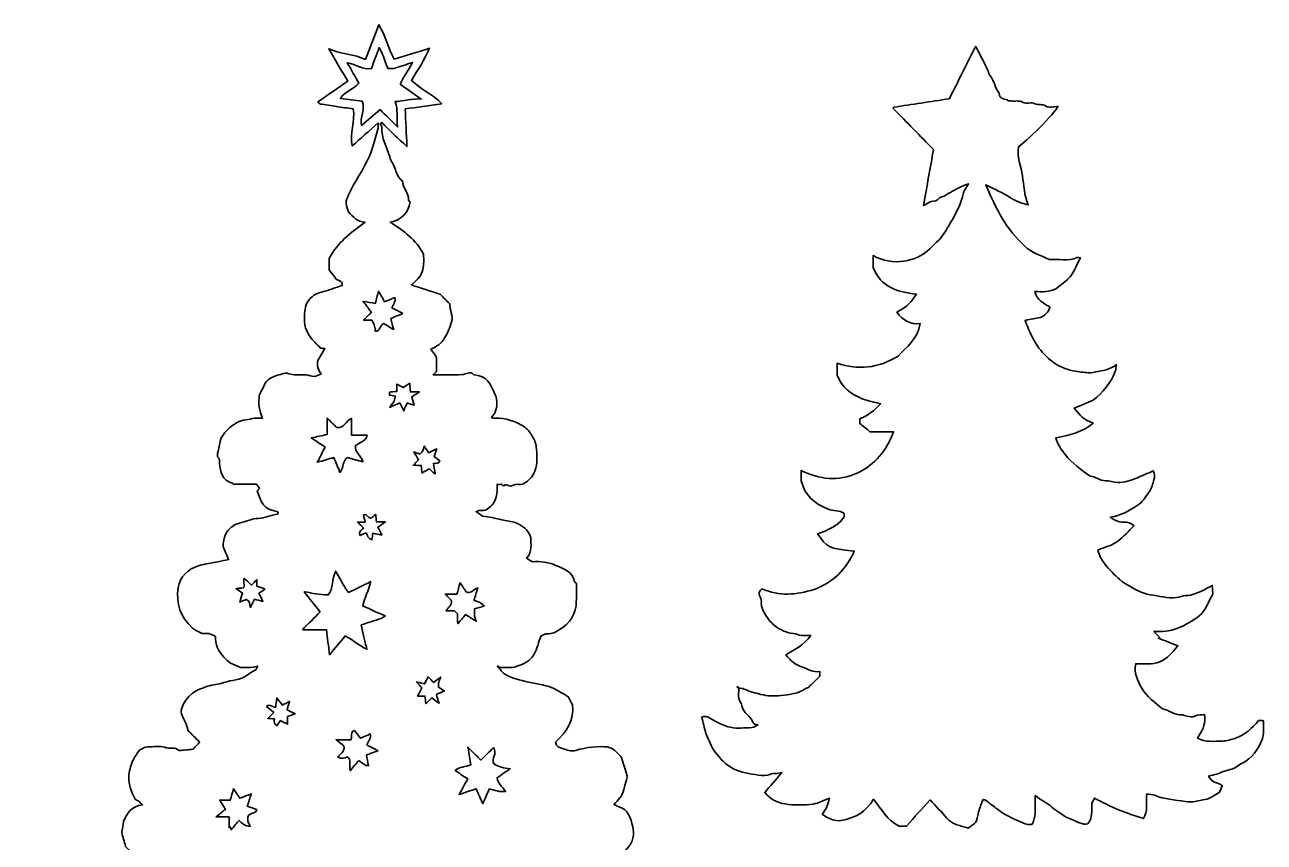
# Model space of a CAD drawing. Header units: inches. Extents: x 141 to 426, y -276 to -87.
# Drawn here: x 239.2 to 425.9, y -210.5 to -87.4 of the extents above; entities that cross this region are included whole.
import ezdxf

# ---------------------------------------------------------------- set-up
doc = ezdxf.new("R2010")
doc.units = ezdxf.units.IN
doc.header["$MEASUREMENT"] = 0
doc.layers.add('Layer 1', color=7, linetype='Continuous')

msp = doc.modelspace()

# ---------------------------------------------------------------- linework, layer by layer
at = {"layer": 'Layer 1', "color": 179, "lineweight": 35, "true_color": 0x1c1c1b}
for points, knots in [([(310.61, -184.22), (311.47, -185.61), (312.89, -185.78), (314.15, -186.17), (315.47, -186.57), (316.87, -186.68), (318.19, -187.08), (319.02, -187.32), (319.76, -187.86), (320.54, -188.27), (320.69, -188.35), (320.84, -188.44), (321.09, -188.59), (321.25, -188.9), (321.47, -189.33), (321.73, -189.84), (322, -192.16), (320.85, -193.94), (319.17, -195.43), (319.2, -196.18), (319.86, -196.27), (320.24, -196.39), (320.86, -196.58), (321.49, -196.9), (322.22, -196.67), (323.76, -196.21), (325.74, -196), (326.98, -196.16), (327.35, -196.21), (327.74, -196.42), (328.05, -196.65), (328.42, -196.93), (328.73, -197.31), (329.05, -197.63), (329.33, -198.48), (329.6, -199.32), (329.87, -200.15), (330.04, -200.69), (329.91, -200.66), (329.46, -202.58), (329.23, -203.59), (328.6, -204.15), (327.99, -204.83), (328.19, -204.93), (328.38, -205.07), (328.59, -205.12), (330.16, -205.51), (330.49, -206.91), (330.79, -208.14), (331.07, -209.28), (330.86, -210.51), (329.98, -211.46), (329.26, -212.25), (328.41, -212.89), (327.39, -213.19), (326.88, -213.34), (326.39, -213.58), (325.8, -213.52), (325.38, -213.48), (324.93, -213.79), (324.5, -213.75), (323.53, -213.66), (322.56, -213.45), (321.64, -213.3), (321.49, -214.02), (321.32, -214.82), (321.15, -215.63), (319.82, -217.21), (318.19, -217.94), (316.09, -217.18), (316.37, -218.36), (317.33, -218.69), (318.31, -219.18), (319.87, -219.18), (321.57, -219.16), (323.27, -219.18), (324.52, -219.2), (325.78, -219), (327.01, -219.53), (328.42, -220.46), (328.88, -221.83), (328.44, -223.69), (327.93, -225), (327.37, -226.55), (325.65, -227.3), (327.01, -227.71), (328.21, -227.16), (329.39, -226.83), (330.26, -226.58), (331.07, -226.19), (332.01, -226.27), (332.15, -226.29), (332.31, -226.1), (332.46, -226), (332.99, -226.2), (333.53, -226.39), (334.11, -226.6), (334.19, -226.75), (334.25, -226.98), (334.39, -227.13), (334.91, -227.69), (335.07, -228.38), (335.1, -229.11), (335.12, -229.63), (335.1, -230.15), (335.1, -230.67), (335.1, -231.19), (335.14, -231.72), (335.09, -232.24), (335.04, -232.67), (334.89, -233.1), (334.74, -233.67), (336.29, -233.45), (337.39, -234.1), (338.22, -235.31), (338.27, -236.13), (338.82, -236.94), (338.57, -237.86), (338.96, -238.55), (338.81, -239.24), (338.64, -239.97), (338.3, -241.38), (337.89, -242.69), (336.84, -243.79), (335.83, -244.86), (334.52, -245.28), (333.28, -245.88), (331.85, -245.74), (330.44, -246.71), (328.97, -245.94), (328.59, -245.75), (328.03, -245.91), (327.67, -245.91), (327.39, -245.77), (327.2, -245.67), (326.93, -245.54), (326.87, -246.09), (326.88, -246.55), (326.76, -246.98), (326.66, -247.35), (326.41, -247.68), (326.21, -248.07), (327.38, -247.88), (328.47, -247.7), (329.38, -247.55), (329.82, -247.81), (330.1, -247.95), (330.35, -248.13), (331.51, -248.98), (331.84, -250.24), (331.97, -251.58), (332.01, -252.05), (332.02, -252.53), (331.96, -253), (331.91, -253.43), (331.76, -253.86), (331.63, -254.38), (331.95, -254.38), (332.25, -254.47), (332.45, -254.36), (333.92, -253.59), (335.45, -253.11), (337.21, -253.35), (339.7, -254.77), (340.67, -257.33), (339.92, -260.85), (339.64, -261.13), (339.32, -261.46), (338.97, -261.82), (339.35, -262.39), (340.09, -261.83), (340.35, -262.39), (341.6, -262.51), (342.55, -263.3), (343.55, -263.93), (344.67, -264.63), (345.12, -265.91), (345.31, -267.15), (345.61, -269.04), (344.76, -270.62), (343.72, -272.17), (342.85, -273.48), (341.54, -274.11), (340.33, -274.93), (339.68, -275.38), (338.85, -274.91), (338.28, -275.48), (337.56, -275.38), (336.78, -275.75), (336.11, -275.22), (334.63, -275.19), (333.49, -274.42), (332.41, -273.54), (331.42, -274.25), (330.43, -274.96), (329.19, -275.31), (327.62, -275.76), (325.38, -275.79), (323.92, -275.58), (322.36, -275.37), (320.94, -274.75), (319.41, -274.29), (318.49, -275.25), (317.33, -275.8), (316.08, -276.16), (315.78, -276.25), (315.46, -276.32), (315.15, -276.33), (314.06, -276.35), (312.97, -276.36), (311.88, -276.33), (309.86, -276.28), (308.08, -275.52), (306.35, -274.31), (305.69, -274.98), (304.79, -275.33), (303.84, -275.6), (303.59, -275.67), (303.32, -275.75), (303.06, -275.76), (302.26, -275.78), (301.45, -275.72), (300.65, -275.78), (299.94, -275.83), (299.23, -275.74), (298.64, -275.45), (297.7, -274.99), (296.93, -275.22), (296.09, -275.66), (295.3, -276.07), (294.45, -276.4), (293.53, -276.33), (292.53, -276.25), (291.54, -276.37), (290.5, -276.12), (289.46, -275.87), (288.65, -275.31), (287.64, -274.91), (286.15, -275.58), (284.52, -275.79), (282.82, -275.8), (281.11, -275.81), (279.66, -275.24), (278.32, -274.36), (277.33, -274.89), (276.38, -275.46), (275.37, -275.89), (274.77, -276.15), (274.08, -276.27), (273.42, -276.32), (272.48, -276.39), (271.53, -276.31), (270.58, -276.34), (268.38, -276.41), (266.56, -275.55), (264.98, -274.08), (264.42, -274.81), (263.55, -274.94), (262.75, -275.19), (261.14, -275.69), (258.69, -276.04), (257.31, -275.73), (256.33, -275.51), (255.32, -275.39), (254.37, -274.95), (253.58, -274.59), (253.07, -273.97), (252.39, -273.43), (249.82, -275.67), (246.99, -276.12), (243.93, -274.62), (243.33, -274.33), (242.75, -273.94), (242.28, -273.48), (241.79, -273.01), (241.28, -272.56), (240.9, -271.94), (240.56, -271.38), (240.18, -270.82), (239.84, -270.24), (239.48, -269.63), (239.56, -268.94), (239.39, -268.29), (239.24, -267.69), (239.51, -266.99), (239.6, -266.23), (241.08, -263.18), (243.29, -262.56), (245.84, -262), (244.9, -261.22), (244.79, -260.07), (244.43, -258.99), (244.5, -258.72), (244.66, -258.38), (244.66, -258.04), (244.66, -256.52), (245.48, -255.33), (246.28, -254.16), (246.55, -253.77), (247.17, -253.61), (247.61, -253.36), (249.31, -253.03), (250.8, -253.75), (252.33, -254.27), (252.57, -254.35), (252.82, -254.41), (253.15, -254.5), (253.06, -254.17), (252.93, -253.95), (252.93, -253.72), (252.91, -252.77), (252.91, -251.82), (252.92, -250.87), (252.93, -250.14), (253.27, -249.5), (253.56, -248.86), (253.69, -248.57), (254.09, -248.39), (254.4, -248.19), (254.69, -248), (255.01, -247.85), (255.43, -247.62), (256.43, -247.49), (257.48, -247.95), (258.72, -248.1), (258.47, -247.73), (258.28, -247.45), (258.04, -247.1), (258.04, -246.72), (258.04, -246.25), (258.04, -245.6), (257.85, -245.73), (257.74, -245.88), (257.64, -245.87), (256.29, -245.78), (254.99, -246.4), (253.65, -246.19), (252.68, -246.03), (251.67, -245.92), (250.78, -245.57), (249.8, -245.18), (248.81, -244.66), (248.05, -243.96), (247.21, -243.19), (246.66, -242.16), (246.34, -240.99), (245.98, -239.64), (245.98, -238.28), (246.15, -236.98), (246.33, -235.7), (246.61, -234.25), (248.18, -233.68), (248.78, -233.68), (249.38, -233.68), (250.13, -233.68), (249.99, -233.5), (249.88, -233.42), (249.87, -233.33), (249.73, -232.15), (249.28, -230.98), (249.53, -229.79), (249.78, -228.53), (249.69, -227.08), (251.23, -226.29), (251.2, -226.29), (251.35, -226.33), (251.48, -226.28), (252.85, -225.77), (254.03, -226.51), (255.29, -226.8), (256.46, -227.07), (257.57, -227.74), (258.84, -227.34), (257.57, -226.48), (256.75, -224.94), (256.31, -223.33), (256.11, -222.61), (256.05, -221.99), (256.31, -221.28), (256.59, -220.52), (256.96, -219.91), (257.74, -219.61), (257.98, -219.52), (258.21, -219.38), (258.59, -219.18), (260.84, -219.18), (263.25, -219.16), (265.66, -219.19), (266.72, -219.2), (267.54, -218.66), (268.34, -218.1), (268.57, -217.93), (268.66, -217.58), (268.84, -217.28), (268.45, -217.17), (268.1, -217.16), (267.67, -217.34), (266.72, -217.72), (265.86, -217.31), (264.97, -216.92), (264.13, -216.56), (263.72, -215.91), (263.45, -215.13), (263.26, -214.54), (263.18, -213.91), (263.03, -213.23), (262.05, -213.44), (260.98, -213.98), (259.97, -213.72), (258.99, -213.48), (257.97, -213.57), (257, -212.98), (256.07, -212.41), (255.1, -211.95), (254.42, -211.13), (254.21, -210.38), (254.01, -209.65), (253.85, -209.08), (253.96, -208.43), (254.04, -207.9), (254.12, -207.39), (254.65, -206.15), (255.32, -205.05), (256.97, -204.88), (256.75, -204.67), (256.62, -204.51), (256.46, -204.38), (256.29, -204.25), (256.09, -204.15), (255.84, -204), (255.31, -203), (254.94, -201.88), (254.89, -200.64), (254.86, -199.78), (255.25, -199.08), (255.48, -198.31), (255.56, -198.04), (256.39, -196.67), (256.65, -196.56), (257.01, -196.41), (257.3, -196.11), (257.76, -196.13), (258.61, -196.18), (259.56, -195.91), (260.29, -196.21), (261.03, -196.53), (261.88, -196.09), (262.5, -196.71), (263.22, -196.64), (263.94, -196.57), (264.58, -196.51), (264.97, -196.08), (265.28, -195.74), (265.56, -195.43), (264.98, -194.85), (264.33, -194.19), (263.85, -193.72), (263.54, -192.29), (262.64, -191.28), (262.78, -190.6), (263.55, -188.18), (265.09, -187.55), (266.75, -187.03), (267.56, -186.78), (268.42, -186.75), (269.22, -186.47), (270.38, -186.05), (271.69, -186.12), (272.73, -185.35), (273.16, -185.03), (273.65, -184.8), (274.08, -184.49), (274.2, -184.41), (274.22, -184.2), (274.31, -183.98), (273.33, -184.37), (272.42, -184.11), (271.72, -184.2), (271.11, -183.93), (270.67, -183.73), (270.23, -183.53), (268.65, -182.45), (267.89, -180.91), (267.96, -179.51), (267.63, -179.36), (267.32, -179.16), (266.98, -179.1), (266.62, -179.03), (266.23, -179.08), (265.93, -179.08), (265.4, -178.79), (264.87, -178.61), (264.49, -178.26), (262.71, -176.64), (261.98, -174.54), (262.34, -172.21), (262.61, -170.51), (263.81, -169.36), (265.48, -168.86), (266.42, -168.58), (267.41, -168.47), (268.37, -168.28), (268.89, -168.17), (269.41, -168.05), (269.93, -167.94), (269.65, -167.28), (269.37, -166.65), (269.14, -166.01), (269.03, -165.71), (269.18, -164.86), (269.42, -164.28), (269.64, -163.76), (269.98, -163.38), (270.47, -163), (271.28, -162.38), (272.21, -162.35), (273.07, -162.02), (273.96, -161.68), (274.94, -161.83), (275.83, -161.47), (276.31, -161.27), (276.85, -161.21), (277.36, -161.09), (277.36, -160.95), (277.37, -160.86), (277.38, -160.77), (275.64, -160.28), (275.2, -160.45), (274.25, -157.62), (274.35, -157.51), (274.44, -157.41), (274.59, -157.25), (274.44, -157.04), (274.29, -156.82), (274.15, -156.62), (272.97, -156.62), (271.84, -156.62), (270.67, -156.62), (270.62, -156.56), (270.57, -156.45), (270.49, -156.43), (268.95, -156.01), (268.7, -154.76), (268.56, -153.44), (268.53, -153.12), (268.66, -152.79), (268.33, -152.52), (268.23, -152.44), (268.23, -152.15), (268.28, -151.99), (268.6, -151.03), (268.5, -149.9), (269.16, -149.1), (269.74, -148.39), (270.46, -147.72), (271.25, -147.31), (272.01, -146.91), (272.96, -146.84), (273.83, -146.68), (274.19, -146.61), (274.58, -146.67), (275.02, -146.67), (274.86, -146.09), (274.63, -145.54), (274.55, -144.96), (274.47, -144.36), (274.53, -143.73), (274.53, -143.23), (274.79, -142.71), (275.05, -142.29), (275.22, -141.84), (275.63, -140.79), (276.55, -140.42), (277.49, -140.16), (277.83, -140.06), (278.17, -139.91), (278.5, -139.87), (278.83, -139.83), (279.18, -140.09), (279.52, -140.11), (280.23, -140.16), (280.94, -140.09), (281.65, -140.14), (282.04, -140.16), (282.43, -140.4), (282.81, -140.39), (283.14, -140.38), (283.47, -140.16), (283.88, -140), (283.38, -139.43), (283.24, -138.72), (283.38, -137.96), (283.72, -137.38), (284.06, -136.81), (284.43, -136.19), (284.27, -136.17), (284.05, -136.15), (283.75, -136.12), (283.24, -135.5), (282.55, -134.99), (282.07, -134.21), (281.62, -133.48), (281.34, -132.77), (281.36, -131.94), (281.38, -131.03), (281.3, -130.16), (281.78, -129.27), (282.31, -128.27), (283.15, -127.87), (284.09, -127.64), (285.12, -127.38), (286.08, -126.99), (287.04, -126.67), (287.1, -125.84), (286.28, -126.02), (286.02, -125.6), (285.76, -125.18), (285.44, -124.8), (285.09, -124.32), (285.09, -123.85), (285.09, -123.29), (285.09, -122.62), (286.25, -120.31), (288.32, -118.73), (290.5, -117.14), (289.31, -117.18), (288.7, -116.31), (287.99, -115.62), (287.96, -115.54), (287.92, -115.46), (287.9, -115.37), (287.8, -114.89), (287.53, -114.35), (287.65, -113.94), (287.9, -113.11), (288.32, -112.32), (288.75, -111.56), (289.83, -109.69), (291.03, -107.88), (291.66, -105.79), (291.94, -104.86), (292.19, -103.93), (292.44, -102.99), (292.49, -102.78), (292.45, -102.55), (292.45, -102.21), (291.08, -103.43), (289.85, -104.54), (288.56, -105.68), (288.11, -103.82), (289.08, -101.99), (288.68, -100.09), (287.87, -99.98), (287.02, -99.87), (286.17, -99.74), (285.36, -99.63), (284.56, -99.5), (283.72, -99.37), (283.62, -99.29), (283.48, -99.16), (283.35, -99.06), (284.85, -98.04), (286.32, -97.03), (287.89, -95.95), (286.93, -94.32), (285.97, -92.69), (285.01, -91.06), (286.86, -91.88), (288.85, -91.86), (290.55, -92.66), (291.23, -90.91), (291.87, -89.24), (292.57, -87.45), (293.6, -89.12), (293.98, -90.98), (294.85, -92.64), (296.6, -92.1), (298.33, -91.56), (300.19, -90.98), (299.46, -92.72), (298.42, -94.2), (297.49, -95.84), (298.81, -97.16), (300.66, -97.83), (302.03, -99.34), (300.06, -99.62), (298.27, -99.87), (296.53, -100.11), (296.61, -101.95), (296.7, -103.79), (296.79, -105.77), (296.05, -105.1), (295.45, -104.56), (294.86, -104), (294.23, -103.4), (293.63, -102.76), (293, -102.16), (292.92, -102.22), (292.85, -102.29), (292.77, -102.36), (292.85, -102.52), (293.01, -102.69), (293, -102.85), (292.91, -104.48), (293.8, -105.84), (294.2, -107.33), (294.38, -108.02), (294.85, -108.56), (295.07, -109.26), (295.24, -109.84), (295.5, -110.55), (296.11, -110.95), (296.14, -112), (297.15, -112.74), (297.03, -113.85), (297.02, -113.94), (297.2, -114.05), (297.26, -114.11), (296.97, -115.75), (296.08, -116.8), (294.29, -117.16), (296.29, -118.5), (298.15, -119.75), (299.29, -122.01), (299.54, -124.74), (298.89, -125.36), (297.46, -126.59), (298.92, -127.07), (300.32, -127.53), (301.81, -128.02), (302.24, -128.45), (302.74, -128.95), (303.24, -129.45), (303.23, -130.37), (303.79, -131.25), (303.52, -132.17), (303.28, -133.01), (302.91, -133.8), (302.47, -134.58), (301.97, -135.45), (301.28, -135.89), (300.41, -136.26), (300.68, -136.67), (300.95, -137.07), (301.26, -137.53), (301.26, -138.1), (301.26, -138.77), (301.26, -139.61), (301.16, -139.71), (300.97, -139.9), (300.74, -140.13), (302.2, -140.13), (303.65, -140.16), (305.11, -140.11), (305.7, -140.08), (306.28, -139.51), (306.86, -140.13), (308.81, -140.2), (309.46, -141.62), (310.09, -143.13), (310.48, -144.04), (310.4, -144.88), (310.07, -145.74), (309.96, -146.03), (309.74, -146.28), (309.54, -146.6), (309.67, -146.62), (309.84, -146.67), (310, -146.66), (311.68, -146.62), (313.14, -147.12), (314.56, -148.04), (315.16, -148.43), (315.37, -148.99), (315.72, -149.46), (316.1, -149.95), (316.22, -150.68), (316.31, -151.33), (316.41, -151.98), (316.37, -152.65), (316.33, -153.31), (316.26, -154.44), (315.85, -155.42), (314.95, -156.15), (314.71, -156.34), (314.43, -156.53), (314.14, -156.6), (313.83, -156.68), (313.48, -156.58), (313.15, -156.63), (312.9, -156.67), (312.67, -156.88), (312.42, -156.88), (312.14, -156.89), (311.68, -156.62), (311.6, -156.71), (311.26, -157.13), (311.16, -156.51), (310.92, -156.61), (310.8, -156.66), (310.64, -156.62), (310.36, -156.62), (310.36, -157.07), (310.43, -157.55), (310.35, -157.99), (310.14, -159.01), (309.78, -159.9), (308.72, -160.44), (308.22, -160.7), (307.7, -160.38), (307.21, -160.75), (307.55, -160.98), (307.87, -161.2), (308.19, -161.41), (309.17, -161.51), (310.12, -161.74), (311.08, -161.96), (311.77, -162.12), (312.51, -162.17), (313.17, -162.43), (314.14, -162.82), (315.04, -163.35), (315.47, -164.67), (315.41, -165.54), (315.76, -166.72), (314.8, -167.76), (315.12, -167.94), (315.37, -168.09), (315.7, -168.28), (316.89, -168.19), (318.18, -168.37), (319.33, -168.88), (320.41, -169.37), (321.73, -169.76), (322.03, -171.23), (322.05, -171.35), (322.2, -171.44), (322.31, -171.56), (322.31, -172.44), (322.31, -173.34), (322.3, -174.24), (322.3, -175.99), (321.34, -177.65), (319.78, -178.5), (319.2, -178.82), (318.63, -179.19), (317.88, -179.11), (317.61, -179.08), (317.31, -179.3), (317.01, -179.42), (316.55, -180.34), (316.46, -181.39), (315.87, -182.34), (315.3, -183.25), (314.5, -183.54), (313.66, -183.92), (312.69, -184.37), (311.66, -184.15), (310.61, -184.22), (310.64, -184.21), (310.66, -184.2), (310.68, -184.18), (310.61, -184.1), (310.54, -184.02), (310.48, -183.94), (310.45, -183.97), (310.42, -184), (310.39, -184.03), (310.47, -184.1), (310.54, -184.17), (310.61, -184.22)], [0, 0, 0, 0, 1, 1, 1, 2, 2, 2, 3, 3, 3, 4, 4, 4, 5, 5, 5, 6, 6, 6, 7, 7, 7, 8, 8, 8, 9, 9, 9, 10, 10, 10, 11, 11, 11, 12, 12, 12, 13, 13, 13, 14, 14, 14, 15, 15, 15, 16, 16, 16, 17, 17, 17, 18, 18, 18, 19, 19, 19, 20, 20, 20, 21, 21, 21, 22, 22, 22, 23, 23, 23, 24, 24, 24, 25, 25, 25, 26, 26, 26, 27, 27, 27, 28, 28, 28, 29, 29, 29, 30, 30, 30, 31, 31, 31, 32, 32, 32, 33, 33, 33, 34, 34, 34, 35, 35, 35, 36, 36, 36, 37, 37, 37, 38, 38, 38, 39, 39, 39, 40, 40, 40, 41, 41, 41, 42, 42, 42, 43, 43, 43, 44, 44, 44, 45, 45, 45, 46, 46, 46, 47, 47, 47, 48, 48, 48, 49, 49, 49, 50, 50, 50, 51, 51, 51, 52, 52, 52, 53, 53, 53, 54, 54, 54, 55, 55, 55, 56, 56, 56, 57, 57, 57, 58, 58, 58, 59, 59, 59, 60, 60, 60, 61, 61, 61, 62, 62, 62, 63, 63, 63, 64, 64, 64, 65, 65, 65, 66, 66, 66, 67, 67, 67, 68, 68, 68, 69, 69, 69, 70, 70, 70, 71, 71, 71, 72, 72, 72, 73, 73, 73, 74, 74, 74, 75, 75, 75, 76, 76, 76, 77, 77, 77, 78, 78, 78, 79, 79, 79, 80, 80, 80, 81, 81, 81, 82, 82, 82, 83, 83, 83, 84, 84, 84, 85, 85, 85, 86, 86, 86, 87, 87, 87, 88, 88, 88, 89, 89, 89, 90, 90, 90, 91, 91, 91, 92, 92, 92, 93, 93, 93, 94, 94, 94, 95, 95, 95, 96, 96, 96, 97, 97, 97, 98, 98, 98, 99, 99, 99, 100, 100, 100, 101, 101, 101, 102, 102, 102, 103, 103, 103, 104, 104, 104, 105, 105, 105, 106, 106, 106, 107, 107, 107, 108, 108, 108, 109, 109, 109, 110, 110, 110, 111, 111, 111, 112, 112, 112, 113, 113, 113, 114, 114, 114, 115, 115, 115, 116, 116, 116, 117, 117, 117, 118, 118, 118, 119, 119, 119, 120, 120, 120, 121, 121, 121, 122, 122, 122, 123, 123, 123, 124, 124, 124, 125, 125, 125, 126, 126, 126, 127, 127, 127, 128, 128, 128, 129, 129, 129, 130, 130, 130, 131, 131, 131, 132, 132, 132, 133, 133, 133, 134, 134, 134, 135, 135, 135, 136, 136, 136, 137, 137, 137, 138, 138, 138, 139, 139, 139, 140, 140, 140, 141, 141, 141, 142, 142, 142, 143, 143, 143, 144, 144, 144, 145, 145, 145, 146, 146, 146, 147, 147, 147, 148, 148, 148, 149, 149, 149, 150, 150, 150, 151, 151, 151, 152, 152, 152, 153, 153, 153, 154, 154, 154, 155, 155, 155, 156, 156, 156, 157, 157, 157, 158, 158, 158, 159, 159, 159, 160, 160, 160, 161, 161, 161, 162, 162, 162, 163, 163, 163, 164, 164, 164, 165, 165, 165, 166, 166, 166, 167, 167, 167, 168, 168, 168, 169, 169, 169, 170, 170, 170, 171, 171, 171, 172, 172, 172, 173, 173, 173, 174, 174, 174, 175, 175, 175, 176, 176, 176, 177, 177, 177, 178, 178, 178, 179, 179, 179, 180, 180, 180, 181, 181, 181, 182, 182, 182, 183, 183, 183, 184, 184, 184, 185, 185, 185, 186, 186, 186, 187, 187, 187, 188, 188, 188, 189, 189, 189, 190, 190, 190, 191, 191, 191, 192, 192, 192, 193, 193, 193, 194, 194, 194, 195, 195, 195, 196, 196, 196, 197, 197, 197, 198, 198, 198, 199, 199, 199, 200, 200, 200, 201, 201, 201, 202, 202, 202, 203, 203, 203, 204, 204, 204, 205, 205, 205, 206, 206, 206, 207, 207, 207, 208, 208, 208, 209, 209, 209, 210, 210, 210, 211, 211, 211, 212, 212, 212, 213, 213, 213, 214, 214, 214, 215, 215, 215, 216, 216, 216, 217, 217, 217, 218, 218, 218, 219, 219, 219, 220, 220, 220, 221, 221, 221, 222, 222, 222, 223, 223, 223, 224, 224, 224, 225, 225, 225, 226, 226, 226, 227, 227, 227, 228, 228, 228, 229, 229, 229, 230, 230, 230, 231, 231, 231, 232, 232, 232, 233, 233, 233, 234, 234, 234, 235, 235, 235, 236, 236, 236, 237, 237, 237, 238, 238, 238, 239, 239, 239, 240, 240, 240, 241, 241, 241, 242, 242, 242, 243, 243, 243, 244, 244, 244, 245, 245, 245, 246, 246, 246, 247, 247, 247, 248, 248, 248, 249, 249, 249, 250, 250, 250, 251, 251, 251, 252, 252, 252, 253, 253, 253, 254, 254, 254, 255, 255, 255, 256, 256, 256, 257, 257, 257, 258, 258, 258, 259, 259, 259, 260, 260, 260, 261, 261, 261, 262, 262, 262, 263, 263, 263, 264, 264, 264, 265, 265, 265, 266, 266, 266, 267, 267, 267, 268, 268, 268, 269, 269, 269, 270, 270, 270, 271, 271, 271, 272, 272, 272, 273, 273, 273, 274, 274, 274, 275, 275, 275, 276, 276, 276, 277, 277, 277, 278, 278, 278, 279, 279, 279, 280, 280, 280, 281, 281, 281, 282, 282, 282, 283, 283, 283, 284, 284, 284, 285, 285, 285, 286, 286, 286, 287, 287, 287, 288, 288, 288, 289, 289, 289, 290, 290, 290, 290]), ([(295.78, -96.4), (296.18, -95.3), (297.01, -94.37), (297.62, -93.12), (296.67, -93.43), (295.89, -93.68), (294.88, -94.01), (294.73, -94.01), (294.32, -94.01), (293.91, -94.01), (293.6, -93.19), (293.32, -92.41), (293.01, -91.64), (292.91, -91.39), (292.75, -91.16), (292.59, -90.88), (292.18, -92.01), (291.82, -93), (291.45, -94.03), (290.22, -94.26), (289.15, -93.44), (287.81, -93.15), (288.45, -94.29), (289, -95.27), (289.55, -96.24), (288.77, -97.15), (287.46, -97.44), (286.78, -98.53), (287.93, -98.68), (289.01, -98.82), (290.05, -98.96), (290.58, -100.17), (289.67, -101.36), (289.94, -102.6), (290.91, -101.79), (291.82, -101.03), (292.78, -100.22), (293.59, -101.03), (294.37, -101.81), (295.38, -102.82), (295.15, -101.42), (295.52, -100.3), (295, -99), (296.32, -98.98), (297.45, -98.5), (298.95, -98.62), (297.77, -97.79), (296.82, -97.13), (295.78, -96.4)], [0, 0, 0, 0, 1, 1, 1, 2, 2, 2, 3, 3, 3, 4, 4, 4, 5, 5, 5, 6, 6, 6, 7, 7, 7, 8, 8, 8, 9, 9, 9, 10, 10, 10, 11, 11, 11, 12, 12, 12, 13, 13, 13, 14, 14, 14, 15, 15, 15, 16, 16, 16, 16]), ([(346.76, -187.29), (347.04, -187.34), (347.33, -187.33), (347.57, -187.44), (348.37, -187.84), (349.22, -188.02), (350.09, -188.24), (351.12, -188.5), (352.13, -188.54), (353.11, -188.43), (354.41, -188.28), (355.78, -188.16), (356.91, -187.33), (357.01, -187.26), (357.19, -187.27), (357.27, -187.19), (357.85, -186.63), (358.42, -186.05), (358.99, -185.48), (358.99, -185.29), (358.99, -185.1), (358.99, -184.8), (357.95, -185.01), (357.13, -184.37), (356.2, -184.09), (355.28, -183.8), (354.53, -183.17), (353.87, -182.29), (355.19, -181.51), (356.6, -180.79), (357.61, -179.37), (357.09, -179.37), (356.63, -179.4), (356.17, -179.36), (355.78, -179.32), (355.4, -179.13), (355.01, -179.09), (353.94, -178.99), (353.07, -178.57), (352.21, -177.92), (351.49, -177.38), (351.05, -176.74), (350.64, -176), (350.37, -175.53), (350.12, -175.07), (350.16, -174.49), (350.18, -174.19), (350.18, -173.9), (349.97, -173.57), (349.73, -173.2), (349.79, -172.67), (350.24, -172.34), (352.85, -173.48), (355.48, -173.31), (358.1, -172.43), (360.97, -171.45), (362.91, -169.45), (364.16, -166.68), (360.16, -166.31), (360.06, -166.12), (358.64, -164.06), (359.04, -163.92), (359.42, -163.84), (359.75, -163.67), (360.78, -163.11), (361.91, -162.68), (362.65, -161.53), (362.65, -161.44), (362.65, -161.22), (362.65, -161.03), (361.93, -160.48), (361.02, -160.66), (360.22, -160.35), (358.06, -159.52), (356.76, -158.3), (356.19, -156.24), (356.17, -156.15), (356.15, -156.06), (356.15, -155.97), (356.14, -155.55), (356.14, -155.13), (356.14, -154.56), (358.97, -155.85), (361.72, -156.26), (364.59, -154.93), (367.35, -153.66), (369, -151.49), (370.09, -148.7), (368.86, -148.7), (367.69, -148.7), (366.52, -148.7), (365.99, -148.28), (365.49, -147.88), (364.99, -147.48), (364.99, -147.22), (364.99, -147), (364.99, -146.77), (366.19, -146.28), (367.2, -145.52), (368.11, -144.49), (367.16, -144.24), (366.19, -144.12), (365.33, -143.73), (363.72, -143), (362.23, -142.06), (361.6, -140.19), (361.6, -139.67), (361.6, -139.06), (361.6, -138.4), (364.76, -139.41), (367.75, -139.19), (370.76, -137.31), (371.98, -136.02), (373.73, -134.79), (374.1, -132.43), (372.52, -132.62), (371.46, -131.87), (370.57, -130.73), (372.39, -129.64), (372.6, -129.35), (373.51, -127.99), (370.71, -127.7), (368.19, -126.94), (366.99, -124), (366.99, -123.47), (366.99, -122.87), (366.99, -122.2), (368.49, -122.99), (370.05, -123.27), (371.63, -123.04), (373.1, -122.82), (374.44, -122.21), (375.54, -121.16), (375.88, -120.83), (376.18, -120.46), (376.55, -120.16), (377.5, -119.39), (378.01, -118.33), (378.61, -117.31), (379.47, -115.87), (380.23, -114.39), (380.62, -112.74), (380.71, -112.33), (381.02, -111.96), (381.34, -111.38), (380.73, -111.64), (380.3, -111.79), (379.9, -111.98), (379.47, -112.19), (379.05, -112.44), (378.63, -112.67), (378.2, -112.9), (377.8, -113.27), (377.35, -113.34), (376.81, -113.41), (376.67, -114.06), (376.03, -114.01), (375.63, -113.97), (375.19, -114.37), (374.58, -114.66), (375.11, -111.7), (375.61, -108.93), (376.09, -106.22), (374.05, -104.15), (372.07, -102.12), (370.08, -100.1), (370.06, -100.07), (370.08, -100.01), (370.08, -99.86), (372.85, -99.43), (375.64, -99.01), (378.48, -98.58), (379.75, -96.04), (381.05, -93.46), (382.44, -90.7), (383.13, -92.04), (383.76, -93.16), (384.27, -94.33), (384.39, -94.61), (384.46, -94.9), (384.67, -95.16), (385.29, -95.92), (385.32, -96.99), (386, -97.73), (385.89, -98.8), (386.94, -98.49), (387.4, -98.88), (387.48, -98.95), (387.68, -98.87), (387.81, -98.9), (388.39, -99), (388.96, -98.76), (389.58, -99.12), (390.04, -99.39), (390.85, -99.06), (391.33, -99.32), (391.89, -99.62), (392.48, -99.29), (393.05, -99.69), (393.45, -99.97), (394.21, -99.75), (394.86, -99.75), (394.4, -100.7), (389.83, -105.3), (388.89, -105.8), (388.62, -107.31), (389.28, -108.74), (389.49, -110.2), (389.68, -111.6), (389.76, -113.05), (390.35, -114.56), (389.31, -114.27), (388.42, -114), (387.63, -113.45), (386.54, -112.7), (385.32, -112.23), (383.96, -111.55), (384.74, -113.45), (385.57, -115.05), (386.48, -116.65), (387.37, -118.2), (388.51, -119.46), (389.75, -120.69), (390.82, -121.75), (392.25, -122.18), (393.57, -122.78), (394.95, -122.66), (396.37, -123.06), (397.72, -122.5), (397.84, -122.45), (397.99, -122.51), (398.22, -122.52), (397.98, -123.01), (397.72, -123.45), (397.53, -123.91), (396.94, -125.38), (395.77, -126.33), (394.52, -127.17), (394.1, -127.45), (393.52, -127.53), (393, -127.6), (392.49, -127.67), (391.98, -127.61), (391.35, -127.61), (391.7, -128.92), (392.71, -129.4), (393.64, -129.93), (393.38, -130.74), (392.88, -131.26), (392.16, -131.5), (391.43, -131.64), (390.73, -131.78), (389.89, -131.94), (390.02, -132.29), (390.12, -132.56), (390.23, -132.83), (390.7, -133.98), (391.19, -135.1), (391.96, -136.1), (393.39, -137.97), (395.12, -139.25), (397.53, -139.6), (398.25, -139.71), (398.96, -139.83), (399.69, -139.83), (399.96, -139.83), (400.23, -139.77), (400.49, -139.71), (401.52, -139.45), (402.62, -139.43), (403.64, -138.6), (403.57, -139.01), (403.57, -139.31), (403.47, -139.57), (402.8, -141.37), (401.61, -142.8), (400.15, -143.97), (399.22, -144.36), (398.29, -144.74), (397.27, -145.17), (398.04, -146.13), (398.81, -146.99), (400.15, -147.42), (398.41, -148.83), (396.5, -149.25), (394.51, -149.63), (394.77, -150.6), (395.34, -151.41), (395.93, -152.15), (396.97, -153.46), (398.31, -154.45), (399.7, -155.38), (400.52, -155.41), (401.11, -156.1), (401.98, -156.08), (402.59, -156.07), (403.2, -156.37), (403.85, -156.35), (404.86, -156.32), (405.8, -156.07), (406.71, -155.68), (407.51, -155.33), (408.32, -154.98), (409.19, -154.6), (409.46, -155.02), (409.38, -155.51), (409.28, -155.92), (409.13, -156.55), (408.94, -157.22), (408.58, -157.75), (408.07, -158.51), (407.51, -159.35), (406.77, -159.82), (405.55, -160.57), (404.3, -161.39), (402.71, -161.55), (403.35, -162.07), (403.98, -162.35), (404.72, -162.3), (405.29, -162.26), (405.76, -162.45), (406.28, -162.85), (405.47, -163.68), (404.72, -164.5), (403.79, -165.21), (402.9, -165.91), (401.84, -166.05), (400.85, -166.52), (401.08, -167.5), (401.57, -168.23), (402.15, -168.95), (402.83, -169.81), (403.69, -170.47), (404.46, -171.23), (404.68, -171.44), (404.97, -171.58), (405.25, -171.73), (406.36, -172.34), (407.44, -173.07), (408.74, -173.24), (410.05, -173.41), (411.35, -173.83), (412.68, -173.65), (413.16, -173.59), (413.62, -173.4), (414.13, -173.38), (414.57, -173.36), (415.01, -173.24), (415.43, -173.1), (415.89, -172.95), (416.33, -172.75), (416.76, -172.54), (417.16, -172.35), (417.54, -172.13), (418.06, -171.85), (418.1, -172.4), (418.13, -172.84), (418.15, -173.17), (417.41, -174.31), (417.15, -175.62), (416.1, -176.43), (415.11, -177.2), (414.07, -177.81), (412.89, -178.28), (411.64, -178.78), (410.4, -178.78), (409.29, -178.8), (409.53, -179.04), (409.84, -179.34), (410.14, -179.65), (410.08, -179.7), (410.02, -179.74), (409.97, -179.79), (410.9, -180.15), (411.83, -180.52), (412.89, -180.92), (412.05, -181.94), (411.32, -182.88), (410.17, -183.34), (409.02, -183.81), (407.8, -183.59), (406.55, -183.64), (406.22, -185.03), (406.86, -186.17), (407.46, -187.31), (408.17, -188.66), (409.49, -189.42), (410.56, -190.42), (411.56, -190.6), (412.37, -191.38), (413.46, -191.32), (413.71, -191.31), (413.96, -191.48), (414.22, -191.51), (414.63, -191.56), (415.17, -191.72), (415.44, -191.53), (415.94, -191.17), (416.42, -191.43), (416.89, -191.29), (417.03, -192.7), (416.91, -193.08), (415.85, -194.85), (417.05, -195.48), (418.36, -195.31), (419.62, -195.27), (420.28, -195.25), (420.94, -195.04), (421.57, -194.84), (423.02, -194.37), (424.05, -193.32), (425.04, -192.2), (425.26, -192.2), (425.48, -192.2), (425.71, -192.2), (425.74, -192.28), (425.82, -192.36), (425.81, -192.44), (425.73, -193.3), (425.89, -194.15), (425.56, -195.03), (424.98, -196.6), (424.06, -197.84), (422.6, -198.59), (421.98, -198.91), (421.46, -199.42), (420.74, -199.57), (420.05, -199.72), (419.41, -200.02), (418.74, -200.23), (418.36, -200.35), (417.97, -200.43), (417.52, -200.55), (417.87, -201.5), (418.86, -201.48), (419.59, -201.99), (419.45, -202.31), (419.29, -202.66), (419.13, -203.03), (418.42, -203.4), (417.74, -203.95), (417, -204.06), (416.01, -204.21), (415.02, -204.58), (413.99, -204.39), (412.46, -204.1), (410.86, -204.05), (409.41, -203.44), (408.97, -203.25), (408.63, -203.36), (408.21, -203.22), (408.11, -204.55), (408.4, -205.82), (407.73, -206.95), (405.18, -206.14), (402.67, -205.21), (400.35, -203.85), (400.24, -204.06), (400.12, -204.3), (399.95, -204.61), (399.92, -206.8), (399.92, -206.8), (399.31, -207.75), (398.91, -207.81), (398.55, -207.78), (398.08, -207.57), (397.07, -207.12), (396.01, -206.81), (395.13, -206.1), (394.75, -205.79), (394.28, -205.58), (393.93, -205.24), (393.22, -204.53), (392.26, -204.22), (391.41, -203.47), (391.41, -203.93), (391.41, -204.3), (391.41, -204.66), (391.41, -205.18), (391.45, -205.71), (391.39, -206.22), (391.34, -206.71), (391.16, -207.17), (391.02, -207.73), (390.42, -208), (389.81, -207.73), (389.19, -207.44), (387.98, -206.89), (386.77, -206.36), (385.71, -205.53), (385.14, -205.08), (384.56, -204.65), (383.98, -204.22), (383.88, -204.15), (383.74, -204.12), (383.55, -204.05), (383.32, -204.7), (383.02, -205.3), (382.89, -205.93), (382.54, -207.56), (382.57, -207.57), (381.3, -208.37), (380.15, -208.03), (378.94, -207.85), (378.08, -206.86), (377.29, -205.95), (376.45, -205.09), (375.57, -204.13), (374.4, -205.43), (373.2, -206.76), (372.01, -208.07), (371.58, -208.07), (371.21, -208.07), (370.92, -208.07), (369.14, -207.19), (368.25, -205.55), (367.06, -204.04), (365.96, -205.94), (364.24, -206.88), (362.19, -207.22), (361.25, -207.38), (360.31, -207.01), (359.33, -206.29), (359.57, -205.93), (359.84, -205.58), (360.02, -205.19), (360.2, -204.8), (360.28, -204.36), (360.43, -203.87), (359.56, -204.14), (358.85, -204.62), (357.96, -204.76), (356.73, -204.94), (355.03, -204.93), (353.75, -204.74), (352.49, -204.56), (351.55, -204), (350.67, -203.03), (351.46, -202.11), (352.24, -201.19), (353.27, -199.99), (352.48, -200.26), (352.04, -200.04), (351.5, -200.29), (351, -200.53), (350.3, -200.47), (349.71, -200.39), (348.43, -200.23), (347.14, -199.99), (345.98, -199.44), (344.85, -198.91), (343.97, -197.92), (343.2, -196.94), (342.63, -196.19), (342.34, -195.22), (341.92, -194.35), (341.86, -194.23), (341.76, -194.13), (341.82, -194.21), (341.58, -193.24), (341.4, -192.47), (341.2, -191.66), (341.58, -191.49), (342.02, -191.57), (342.49, -191.87), (342.96, -192.18), (343.48, -192.43), (344, -192.67), (345, -193.14), (346.03, -193.41), (347.15, -193.31), (347.96, -193.24), (348.82, -193.46), (349.66, -192.85), (349.44, -192.8), (349.29, -192.79), (349.17, -192.72), (349.05, -192.65), (348.92, -192.54), (348.88, -192.42), (348.53, -191.47), (347.43, -191.03), (347.24, -189.96), (347.18, -189.59), (346.84, -189.26), (346.78, -188.88), (346.7, -188.38), (346.76, -187.85), (346.76, -187.29)], [0, 0, 0, 0, 1, 1, 1, 2, 2, 2, 3, 3, 3, 4, 4, 4, 5, 5, 5, 6, 6, 6, 7, 7, 7, 8, 8, 8, 9, 9, 9, 10, 10, 10, 11, 11, 11, 12, 12, 12, 13, 13, 13, 14, 14, 14, 15, 15, 15, 16, 16, 16, 17, 17, 17, 18, 18, 18, 19, 19, 19, 20, 20, 20, 21, 21, 21, 22, 22, 22, 23, 23, 23, 24, 24, 24, 25, 25, 25, 26, 26, 26, 27, 27, 27, 28, 28, 28, 29, 29, 29, 30, 30, 30, 31, 31, 31, 32, 32, 32, 33, 33, 33, 34, 34, 34, 35, 35, 35, 36, 36, 36, 37, 37, 37, 38, 38, 38, 39, 39, 39, 40, 40, 40, 41, 41, 41, 42, 42, 42, 43, 43, 43, 44, 44, 44, 45, 45, 45, 46, 46, 46, 47, 47, 47, 48, 48, 48, 49, 49, 49, 50, 50, 50, 51, 51, 51, 52, 52, 52, 53, 53, 53, 54, 54, 54, 55, 55, 55, 56, 56, 56, 57, 57, 57, 58, 58, 58, 59, 59, 59, 60, 60, 60, 61, 61, 61, 62, 62, 62, 63, 63, 63, 64, 64, 64, 65, 65, 65, 66, 66, 66, 67, 67, 67, 68, 68, 68, 69, 69, 69, 70, 70, 70, 71, 71, 71, 72, 72, 72, 73, 73, 73, 74, 74, 74, 75, 75, 75, 76, 76, 76, 77, 77, 77, 78, 78, 78, 79, 79, 79, 80, 80, 80, 81, 81, 81, 82, 82, 82, 83, 83, 83, 84, 84, 84, 85, 85, 85, 86, 86, 86, 87, 87, 87, 88, 88, 88, 89, 89, 89, 90, 90, 90, 91, 91, 91, 92, 92, 92, 93, 93, 93, 94, 94, 94, 95, 95, 95, 96, 96, 96, 97, 97, 97, 98, 98, 98, 99, 99, 99, 100, 100, 100, 101, 101, 101, 102, 102, 102, 103, 103, 103, 104, 104, 104, 105, 105, 105, 106, 106, 106, 107, 107, 107, 108, 108, 108, 109, 109, 109, 110, 110, 110, 111, 111, 111, 112, 112, 112, 113, 113, 113, 114, 114, 114, 115, 115, 115, 116, 116, 116, 117, 117, 117, 118, 118, 118, 119, 119, 119, 120, 120, 120, 121, 121, 121, 122, 122, 122, 123, 123, 123, 124, 124, 124, 125, 125, 125, 126, 126, 126, 127, 127, 127, 128, 128, 128, 129, 129, 129, 130, 130, 130, 131, 131, 131, 132, 132, 132, 133, 133, 133, 134, 134, 134, 135, 135, 135, 136, 136, 136, 137, 137, 137, 138, 138, 138, 139, 139, 139, 140, 140, 140, 141, 141, 141, 142, 142, 142, 143, 143, 143, 144, 144, 144, 145, 145, 145, 146, 146, 146, 147, 147, 147, 148, 148, 148, 149, 149, 149, 150, 150, 150, 151, 151, 151, 152, 152, 152, 153, 153, 153, 154, 154, 154, 155, 155, 155, 156, 156, 156, 157, 157, 157, 158, 158, 158, 159, 159, 159, 160, 160, 160, 161, 161, 161, 162, 162, 162, 163, 163, 163, 164, 164, 164, 165, 165, 165, 166, 166, 166, 167, 167, 167, 168, 168, 168, 169, 169, 169, 170, 170, 170, 171, 171, 171, 172, 172, 172, 173, 173, 173, 174, 174, 174, 175, 175, 175, 176, 176, 176, 177, 177, 177, 178, 178, 178, 179, 179, 179, 180, 180, 180, 181, 181, 181, 182, 182, 182, 183, 183, 183, 184, 184, 184, 185, 185, 185, 186, 186, 186, 187, 187, 187, 188, 188, 188, 189, 189, 189, 190, 190, 190, 191, 191, 191, 192, 192, 192, 193, 193, 193, 194, 194, 194, 195, 195, 195, 196, 196, 196, 196]), ([(296.16, -130.89), (295.58, -130.59), (295.02, -130.32), (294.53, -130.07), (294.69, -129.5), (295.19, -129.12), (294.94, -128.51), (294.69, -128.62), (294.46, -128.72), (294.23, -128.82), (293.99, -128.92), (293.74, -129.01), (293.42, -129.14), (293.12, -128.6), (292.84, -128.12), (292.51, -127.55), (292.34, -128.18), (292.2, -128.73), (292.03, -129.38), (291.44, -129.29), (290.84, -129.19), (290.19, -129.08), (290.58, -129.61), (290.95, -130.1), (291.43, -130.75), (291.06, -131.11), (290.68, -131.49), (290.27, -131.9), (290.68, -131.9), (291.13, -131.9), (291.52, -131.9), (291.87, -132.53), (292.05, -133.17), (292.01, -133.59), (292.81, -133.63), (292.64, -132.64), (293.31, -132.42), (293.72, -132.67), (294.19, -132.96), (294.8, -133.34), (294.64, -132.73), (294.52, -132.26), (294.37, -131.68), (294.97, -131.41), (295.56, -131.15), (296.16, -130.89)], [0, 0, 0, 0, 1, 1, 1, 2, 2, 2, 3, 3, 3, 4, 4, 4, 5, 5, 5, 6, 6, 6, 7, 7, 7, 8, 8, 8, 9, 9, 9, 10, 10, 10, 11, 11, 11, 12, 12, 12, 13, 13, 13, 14, 14, 14, 15, 15, 15, 15]), ([(297.23, -141.39), (296.82, -141.68), (296.54, -141.88), (296.29, -142.06), (295.99, -141.91), (295.69, -141.75), (295.29, -141.54), (295.29, -141.94), (295.29, -142.29), (295.29, -142.63), (294.84, -142.68), (294.49, -142.71), (294.15, -142.75), (294.16, -142.94), (294.16, -143.03), (294.17, -143.18), (294.42, -143.22), (294.68, -143.27), (295.03, -143.33), (294.98, -143.59), (294.97, -143.86), (294.87, -144.08), (294.75, -144.34), (294.55, -144.56), (294.21, -145.04), (294.91, -144.72), (295.32, -144.54), (295.71, -144.36), (295.92, -144.79), (296.1, -145.15), (296.3, -145.56), (296.51, -145.09), (296.67, -144.74), (296.84, -144.37), (297.17, -144.48), (297.48, -144.58), (297.9, -144.72), (297.73, -144.18), (297.62, -143.81), (297.51, -143.45), (297.85, -143.23), (298.14, -143.05), (298.68, -142.71), (298.05, -142.71), (297.7, -142.71), (297.32, -142.71), (297.29, -142.26), (297.26, -141.91), (297.23, -141.39)], [0, 0, 0, 0, 1, 1, 1, 2, 2, 2, 3, 3, 3, 4, 4, 4, 5, 5, 5, 6, 6, 6, 7, 7, 7, 8, 8, 8, 9, 9, 9, 10, 10, 10, 11, 11, 11, 12, 12, 12, 13, 13, 13, 14, 14, 14, 15, 15, 15, 16, 16, 16, 16]), ([(288.42, -149.23), (288.42, -148.29), (288.42, -147.5), (288.42, -146.69), (287.6, -147.04), (287.39, -148.23), (286.2, -148.06), (285.78, -147.64), (285.32, -147.18), (284.78, -146.65), (284.78, -147.51), (284.78, -148.34), (284.78, -149.12), (283.95, -149.3), (283.22, -149.46), (282.39, -149.64), (283.16, -150.15), (283.83, -150.59), (284.46, -151.01), (284.09, -151.74), (283.74, -152.43), (283.29, -153.31), (284.23, -153.04), (285.01, -152.81), (285.78, -152.59), (286.1, -153.36), (286.37, -154.03), (286.7, -154.83), (287.3, -154.06), (287.07, -153.08), (287.85, -152.6), (288.6, -152.81), (289.35, -153.01), (290.15, -153.23), (289.92, -152.26), (288.89, -151.79), (289.04, -150.8), (289.55, -150.48), (290.05, -150.19), (290.52, -149.86), (290.65, -149.75), (290.69, -149.51), (290.81, -149.23), (289.96, -149.23), (289.26, -149.23), (288.42, -149.23)], [0, 0, 0, 0, 1, 1, 1, 2, 2, 2, 3, 3, 3, 4, 4, 4, 5, 5, 5, 6, 6, 6, 7, 7, 7, 8, 8, 8, 9, 9, 9, 10, 10, 10, 11, 11, 11, 12, 12, 12, 13, 13, 13, 14, 14, 14, 15, 15, 15, 15]), ([(300.18, -154.29), (300.41, -154.5), (300.63, -154.7), (301.04, -155.06), (300.94, -154.39), (300.88, -153.94), (300.81, -153.46), (301.27, -153.58), (301.61, -153.45), (301.76, -153.1), (301.44, -152.86), (301.18, -152.65), (300.91, -152.44), (301.05, -151.99), (301.15, -151.63), (301.27, -151.26), (300.8, -151.5), (300.42, -151.7), (300.06, -151.88), (299.8, -151.49), (299.62, -151.21), (299.4, -150.86), (299.23, -151.6), (299.23, -151.6), (298.74, -152.07), (298.47, -151.97), (298.21, -151.86), (297.85, -151.72), (298.13, -152.23), (298.33, -152.6), (298.52, -152.94), (298.23, -153.25), (298.04, -153.46), (297.78, -153.74), (298.29, -153.77), (298.6, -153.79), (298.95, -153.81), (298.98, -154.2), (299.01, -154.56), (299.04, -154.92), (299.45, -154.69), (299.8, -154.5), (300.18, -154.29)], [0, 0, 0, 0, 1, 1, 1, 2, 2, 2, 3, 3, 3, 4, 4, 4, 5, 5, 5, 6, 6, 6, 7, 7, 7, 8, 8, 8, 9, 9, 9, 10, 10, 10, 11, 11, 11, 12, 12, 12, 13, 13, 13, 14, 14, 14, 14]), ([(290.23, -163.18), (290.01, -163.62), (289.39, -163.73), (289.73, -164.35), (290.03, -164.21), (290.3, -164.09), (290.63, -163.94), (290.78, -164.21), (290.88, -164.46), (291.03, -164.67), (291.12, -164.79), (291.3, -164.84), (291.51, -164.96), (291.57, -164.59), (291.61, -164.33), (291.66, -163.99), (292.13, -164.08), (292.56, -164.17), (293, -164.26), (292.77, -163.79), (292.59, -163.41), (292.42, -163.07), (292.76, -162.84), (293.03, -162.65), (293.54, -162.29), (292.89, -162.29), (292.54, -162.29), (292.21, -162.29), (292.16, -161.86), (292.13, -161.52), (292.09, -161.14), (291.78, -161.41), (291.54, -161.61), (291.39, -161.74), (290.85, -161.68), (290.8, -160.95), (290.25, -161.23), (290.33, -161.56), (290.41, -161.87), (290.52, -162.31), (290.06, -162.31), (289.71, -162.31), (289.35, -162.31), (289.69, -162.64), (289.98, -162.93), (290.23, -163.18)], [0, 0, 0, 0, 1, 1, 1, 2, 2, 2, 3, 3, 3, 4, 4, 4, 5, 5, 5, 6, 6, 6, 7, 7, 7, 8, 8, 8, 9, 9, 9, 10, 10, 10, 11, 11, 11, 12, 12, 12, 13, 13, 13, 14, 14, 14, 15, 15, 15, 15]), ([(281.04, -178.51), (282.32, -178.51), (283.52, -178.51), (284.67, -178.51), (284.83, -179.8), (284.97, -180.97), (285.14, -182.29), (285.97, -181.29), (286.74, -180.37), (287.51, -179.44), (288.55, -179.98), (289.49, -180.85), (290.77, -181.45), (290.58, -180.72), (290.42, -180.17), (290.29, -179.63), (290.15, -179.02), (290.04, -178.41), (289.92, -177.78), (290.89, -177.46), (291.89, -177.14), (292.89, -176.8), (293.06, -176.75), (293.2, -176.62), (293.52, -176.44), (292.27, -175.88), (291.21, -175.41), (290.13, -174.93), (290.38, -173.69), (291.07, -172.64), (291.33, -171.26), (290.13, -171.86), (289.12, -172.36), (288, -172.91), (287.85, -172.73), (287.69, -172.56), (287.57, -172.35), (287.06, -171.48), (286.57, -170.59), (286.06, -169.69), (285.48, -170.88), (285.7, -172.32), (284.95, -173.28), (284.26, -173.22), (283.68, -173.18), (283.1, -173.11), (282.54, -173.03), (281.98, -172.91), (281.32, -172.79), (282.16, -173.86), (282.91, -174.81), (283.72, -175.84), (282.84, -176.72), (281.98, -177.58), (281.04, -178.51)], [0, 0, 0, 0, 1, 1, 1, 2, 2, 2, 3, 3, 3, 4, 4, 4, 5, 5, 5, 6, 6, 6, 7, 7, 7, 8, 8, 8, 9, 9, 9, 10, 10, 10, 11, 11, 11, 12, 12, 12, 13, 13, 13, 14, 14, 14, 15, 15, 15, 16, 16, 16, 17, 17, 17, 18, 18, 18, 18]), ([(272.26, -170.73), (272.26, -171.14), (272.21, -171.43), (272.27, -171.69), (272.39, -172.31), (272.02, -172.28), (271.6, -172.26), (271.45, -172.26), (271.28, -172.31), (271.07, -172.34), (271.44, -172.59), (271.73, -172.78), (272.04, -172.99), (271.9, -173.42), (271.79, -173.79), (271.62, -174.35), (272.06, -174.17), (272.33, -174.07), (272.6, -173.97), (273.21, -174.11), (273.04, -174.7), (273.22, -175.16), (273.44, -174.71), (273.63, -174.34), (273.84, -173.92), (274.25, -174.03), (274.65, -174.13), (275.1, -174.25), (274.86, -173.76), (274.67, -173.37), (274.5, -173.02), (274.83, -172.79), (275.11, -172.61), (275.41, -172.4), (274.96, -172.23), (274.59, -172.1), (274.21, -171.96), (274.21, -171.53), (274.21, -171.21), (274.21, -170.96), (273.94, -171.23), (273.66, -171.52), (273.38, -171.8), (272.97, -171.4), (272.68, -171.13), (272.26, -170.73)], [0, 0, 0, 0, 1, 1, 1, 2, 2, 2, 3, 3, 3, 4, 4, 4, 5, 5, 5, 6, 6, 6, 7, 7, 7, 8, 8, 8, 9, 9, 9, 10, 10, 10, 11, 11, 11, 12, 12, 12, 13, 13, 13, 14, 14, 14, 15, 15, 15, 15]), ([(306.99, -175.36), (307.43, -175.23), (307.91, -175.08), (308.43, -174.93), (307.98, -174.49), (307.63, -174.3), (306.89, -174.1), (307.07, -173.49), (307.25, -172.89), (307.47, -172.18), (306.78, -172.41), (306.32, -173.21), (305.7, -172.81), (305.34, -172.27), (305.07, -171.85), (304.79, -171.44), (304.63, -172.02), (304.48, -172.57), (304.31, -173.15), (303.75, -173.15), (303.24, -173.15), (302.58, -173.15), (302.99, -173.56), (303.3, -173.87), (303.47, -174.04), (303.7, -174.95), (302.88, -175.06), (302.7, -175.68), (303.17, -175.68), (303.63, -175.68), (303.97, -175.68), (304.17, -175.88), (304.27, -175.98), (304.39, -176.1), (304.39, -176.36), (304.38, -176.64), (304.39, -176.92), (304.41, -177.16), (304.45, -177.4), (304.47, -177.6), (304.88, -177.12), (305.26, -176.66), (305.61, -176.24), (306.14, -176.56), (306.61, -176.85), (307.24, -177.23), (306.89, -176.55), (306.93, -176.03), (306.99, -175.36)], [0, 0, 0, 0, 1, 1, 1, 2, 2, 2, 3, 3, 3, 4, 4, 4, 5, 5, 5, 6, 6, 6, 7, 7, 7, 8, 8, 8, 9, 9, 9, 10, 10, 10, 11, 11, 11, 12, 12, 12, 13, 13, 13, 14, 14, 14, 15, 15, 15, 16, 16, 16, 16]), ([(298.2, -186.37), (298.64, -186.84), (298.85, -187.07), (299.04, -187.27), (298.81, -187.71), (298.63, -188.04), (298.4, -188.49), (298.83, -188.49), (299.18, -188.49), (299.51, -188.49), (299.56, -188.92), (299.6, -189.25), (299.64, -189.66), (300, -189.31), (300.26, -189.04), (300.52, -188.78), (300.8, -188.99), (301.08, -189.19), (301.63, -189.59), (301.45, -188.96), (301.35, -188.66), (301.23, -188.24), (301.61, -188.07), (302, -187.91), (302.44, -187.72), (302.15, -187.54), (301.89, -187.37), (301.55, -187.15), (301.55, -187.01), (301.52, -186.78), (301.55, -186.56), (301.59, -186.35), (301.7, -186.15), (301.88, -185.65), (301.34, -186.04), (301.07, -186.24), (300.8, -186.44), (300.52, -186.16), (300.25, -185.89), (299.98, -185.62), (299.79, -186), (299.6, -186.37), (299.46, -186.66), (299.12, -186.58), (298.83, -186.51), (298.2, -186.37)], [0, 0, 0, 0, 1, 1, 1, 2, 2, 2, 3, 3, 3, 4, 4, 4, 5, 5, 5, 6, 6, 6, 7, 7, 7, 8, 8, 8, 9, 9, 9, 10, 10, 10, 11, 11, 11, 12, 12, 12, 13, 13, 13, 14, 14, 14, 15, 15, 15, 15]), ([(346.73, -187.36), (346.66, -187.29), (346.58, -187.23), (346.5, -187.16), (346.53, -187.13), (346.56, -187.1), (346.59, -187.07), (346.66, -187.15), (346.72, -187.23), (346.79, -187.3), (346.77, -187.32), (346.75, -187.34), (346.73, -187.36)], [0, 0, 0, 0, 1, 1, 1, 2, 2, 2, 3, 3, 3, 4, 4, 4, 4]), ([(277.04, -190.17), (276.52, -190.23), (276.18, -189.57), (275.65, -190.05), (275.96, -190.31), (276.27, -190.56), (276.74, -190.95), (276.37, -191.33), (276.09, -191.61), (275.84, -191.86), (276.09, -191.87), (276.45, -191.9), (276.86, -191.93), (276.71, -192.46), (276.84, -192.79), (277.23, -192.96), (277.42, -192.67), (277.59, -192.41), (277.73, -192.19), (278.1, -192.37), (278.42, -192.53), (278.83, -192.73), (278.83, -192.29), (278.83, -191.97), (278.83, -191.58), (279.21, -191.44), (279.57, -191.3), (279.94, -191.16), (279.54, -190.96), (279.15, -190.77), (278.74, -190.56), (278.86, -190.15), (278.97, -189.79), (279.12, -189.3), (278.68, -189.52), (278.36, -189.68), (278.03, -189.85), (277.8, -189.55), (277.57, -189.26), (277.18, -188.77), (277.12, -189.41), (277.08, -189.8), (277.04, -190.17)], [0, 0, 0, 0, 1, 1, 1, 2, 2, 2, 3, 3, 3, 4, 4, 4, 5, 5, 5, 6, 6, 6, 7, 7, 7, 8, 8, 8, 9, 9, 9, 10, 10, 10, 11, 11, 11, 12, 12, 12, 13, 13, 13, 14, 14, 14, 14]), ([(289.53, -198.19), (289.81, -198.39), (290.15, -198.66), (290.52, -198.9), (290.64, -198.97), (290.83, -198.95), (291.01, -198.98), (290.89, -198.38), (290.8, -197.87), (290.7, -197.38), (291.29, -197.16), (291.75, -196.98), (292.41, -196.73), (291.72, -196.35), (291.23, -196.08), (290.74, -195.82), (291.01, -195.26), (291.46, -194.83), (291.26, -194.2), (290.75, -194.42), (290.28, -194.62), (289.78, -194.84), (289.43, -194.38), (289.14, -194), (288.87, -193.66), (288.21, -193.9), (288.61, -194.55), (288.35, -195.07), (287.73, -195.07), (287.11, -195.07), (286.13, -195.07), (286.72, -195.54), (287.04, -195.8), (287.31, -196.01), (287.44, -196.85), (286.76, -197.18), (286.39, -197.68), (286.94, -197.97), (287.39, -197.89), (287.82, -197.64), (287.93, -197.74), (288.03, -197.84), (288.15, -197.96), (288.18, -198.48), (288.2, -199.02), (288.24, -199.73), (288.74, -199.13), (289.12, -198.68), (289.53, -198.19)], [0, 0, 0, 0, 1, 1, 1, 2, 2, 2, 3, 3, 3, 4, 4, 4, 5, 5, 5, 6, 6, 6, 7, 7, 7, 8, 8, 8, 9, 9, 9, 10, 10, 10, 11, 11, 11, 12, 12, 12, 13, 13, 13, 14, 14, 14, 15, 15, 15, 16, 16, 16, 16]), ([(308.21, -204.73), (308.57, -203.92), (308.9, -203.16), (309.19, -202.48), (310.04, -202.61), (310.72, -203.04), (311.64, -202.84), (311.17, -202.09), (310.42, -201.66), (310.37, -200.8), (311.02, -200.35), (311.68, -199.89), (312.35, -199.44), (311.39, -199.34), (310.57, -199.19), (309.89, -198.68), (309.43, -197.88), (310.48, -197.18), (309.82, -196.26), (309.2, -196.88), (308.6, -197.48), (307.94, -198.14), (307.42, -197.62), (306.83, -197.02), (305.98, -196.18), (306.16, -197.33), (306.28, -198.11), (306.4, -198.85), (305.6, -199.23), (304.71, -199.06), (304.06, -199.72), (304.68, -200.13), (305.26, -200.52), (305.95, -200.97), (305.53, -201.74), (305.12, -202.47), (304.65, -203.32), (305.59, -203), (306.37, -202.74), (307.22, -202.45), (307.54, -203.17), (307.87, -203.93), (308.21, -204.73)], [0, 0, 0, 0, 1, 1, 1, 2, 2, 2, 3, 3, 3, 4, 4, 4, 5, 5, 5, 6, 6, 6, 7, 7, 7, 8, 8, 8, 9, 9, 9, 10, 10, 10, 11, 11, 11, 12, 12, 12, 13, 13, 13, 14, 14, 14, 14]), ([(272.83, -206.66), (273.2, -205.89), (274.07, -206.33), (274.18, -205.58), (273.73, -205.42), (273.27, -205.26), (272.75, -205.08), (272.94, -204.47), (273.13, -203.88), (273.34, -203.22), (272.69, -203.47), (272.13, -203.69), (271.61, -203.89), (271.26, -203.33), (270.97, -202.88), (270.68, -202.42), (270.5, -203.03), (270.35, -203.58), (270.19, -204.16), (269.61, -204.16), (269.1, -204.16), (268.61, -204.16), (268.92, -204.67), (269.2, -205.15), (269.45, -205.56), (269, -205.92), (268.63, -206.21), (268.05, -206.68), (268.87, -206.68), (269.41, -206.68), (270, -206.68), (270, -207.29), (270, -207.79), (270, -208.3), (270.06, -208.25), (270.13, -208.21), (270.19, -208.16), (270.25, -208.34), (270.31, -208.52), (270.34, -208.61), (270.76, -208.11), (271.14, -207.66), (271.52, -207.21), (271.96, -207.66), (272.36, -208.08), (273.19, -208.09), (273.03, -207.77), (272.88, -207.56), (272.84, -207.34), (272.79, -207.07), (272.83, -206.78), (272.83, -206.66)], [0, 0, 0, 0, 1, 1, 1, 2, 2, 2, 3, 3, 3, 4, 4, 4, 5, 5, 5, 6, 6, 6, 7, 7, 7, 8, 8, 8, 9, 9, 9, 10, 10, 10, 11, 11, 11, 12, 12, 12, 13, 13, 13, 14, 14, 14, 15, 15, 15, 16, 16, 16, 17, 17, 17, 17])]:
    msp.add_open_spline(points, degree=3, knots=knots, dxfattribs=at)

doc.saveas('drawing.dxf')
